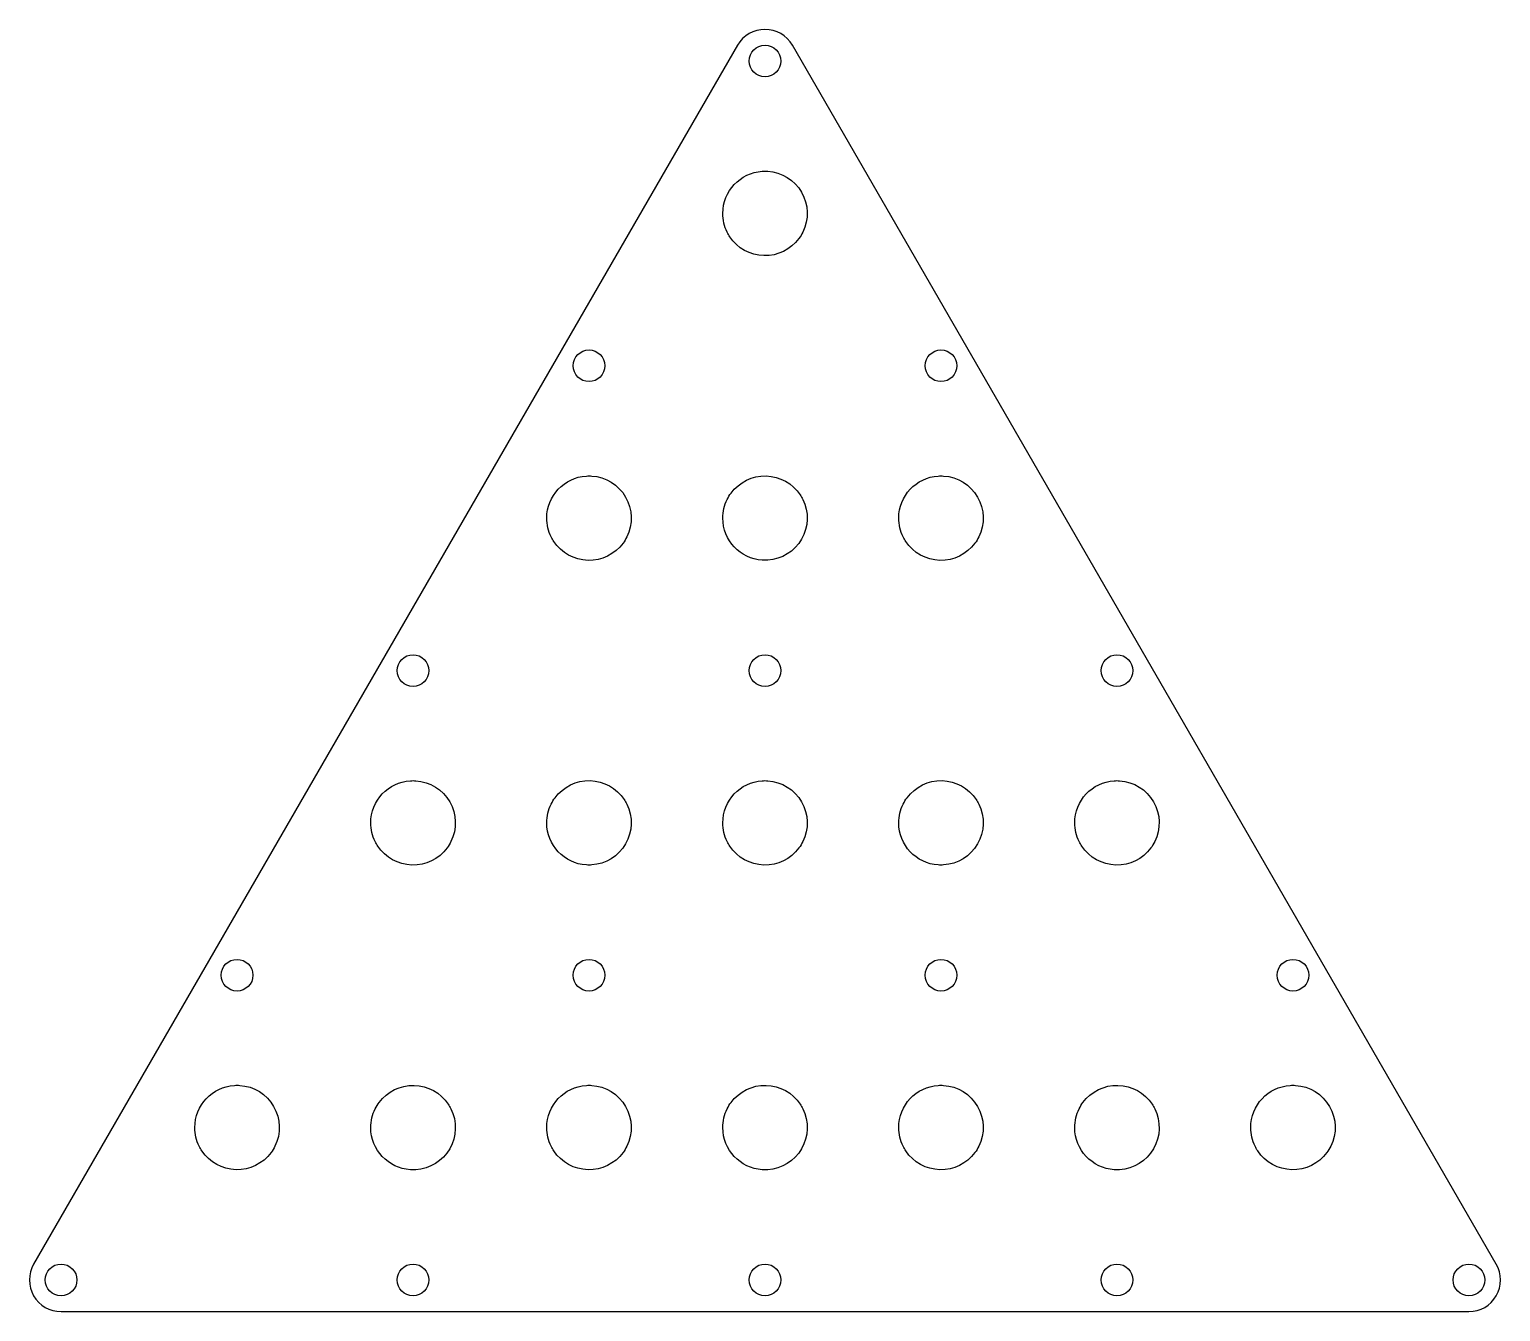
# Model space of a CAD drawing. Extents: x -3 to 136, y 0 to 121.
import ezdxf

# ---------------------------------------------------------------- set-up
doc = ezdxf.new("R2010")
doc.units = 0
doc.layers.get('0').update_dxf_attribs({"linetype": 'CONTINUOUS'})

msp = doc.modelspace()

# ---------------------------------------------------------------- linework, layer by layer
for points in [[(64.07, 119.97), (-2.6, 4.5, 0.57735), (0, 0), (133.33, 0, 0.57735), (135.93, 4.5), (69.26, 119.97, 0.57735)], [(62.67, 104.04, -0.395847), (66.41, 108.03, -0.031566), (66.92, 108.03, -0.536016), (70.25, 102.26, -0.043956), (69.88, 101.66, -0.520193), (63.33, 101.82, -0.031566), (63.08, 102.26, -0.115633)], [(46, 75.17, -0.395847), (49.75, 79.16, -0.031566), (50.25, 79.16, -0.536016), (53.58, 73.39, -0.043956), (53.22, 72.79, -0.520193), (46.67, 72.95, -0.031566), (46.42, 73.39, -0.115633)], [(62.67, 75.17, -0.115633), (63.08, 76.95, -0.043956), (63.45, 77.54, -0.520193), (70, 77.38, -0.031566), (70.25, 76.95, -0.536016), (66.92, 71.18, -0.031566), (66.41, 71.18, -0.395847)], [(79.33, 75.17, -0.395847), (83.08, 79.16, -0.031566), (83.58, 79.16, -0.536016), (86.92, 73.39, -0.043956), (86.55, 72.79, -0.520193), (80, 72.95, -0.031566), (79.75, 73.39, -0.115633)], [(29.33, 46.3, -0.395847), (33.08, 50.29, -0.031566), (33.59, 50.29, -0.536016), (36.92, 44.52, -0.043956), (36.55, 43.92, -0.520193), (30, 44.09, -0.031566), (29.75, 44.52, -0.115633)], [(46, 46.3, -0.115633), (46.42, 48.08, -0.043956), (46.78, 48.68, -0.520193), (53.33, 48.52, -0.031566), (53.58, 48.08, -0.536016), (50.25, 42.31, -0.031566), (49.75, 42.31, -0.395847)], [(62.67, 46.3, -0.395847), (66.41, 50.29, -0.031566), (66.92, 50.29, -0.536016), (70.25, 44.52, -0.043956), (69.88, 43.92, -0.520193), (63.33, 44.09, -0.031566), (63.08, 44.52, -0.115633)], [(79.33, 46.3, -0.115633), (79.75, 48.08, -0.043956), (80.12, 48.68, -0.520193), (86.66, 48.52, -0.031566), (86.92, 48.08, -0.536016), (83.58, 42.31, -0.031566), (83.08, 42.31, -0.395847)], [(96, 46.3, -0.395847), (99.75, 50.29, -0.031566), (100.25, 50.29, -0.536016), (103.58, 44.52, -0.043956), (103.22, 43.92, -0.520193), (96.67, 44.09, -0.031566), (96.42, 44.52, -0.115633)], [(12.67, 17.43, -0.395847), (16.41, 21.43, -0.031566), (16.92, 21.43, -0.536016), (20.25, 15.66, -0.043956), (19.88, 15.06, -0.520193), (13.34, 15.22, -0.031566), (13.08, 15.66, -0.115633)], [(29.33, 17.43, -0.115633), (29.75, 19.21, -0.043956), (30.12, 19.81, -0.520193), (36.66, 19.65, -0.031566), (36.92, 19.21, -0.536016), (33.59, 13.44, -0.031566), (33.08, 13.44, -0.395847)], [(46, 17.43, -0.395847), (49.75, 21.43, -0.031566), (50.25, 21.43, -0.536016), (53.58, 15.66, -0.043956), (53.22, 15.06, -0.520193), (46.67, 15.22, -0.031566), (46.42, 15.66, -0.115633)], [(62.67, 17.43, -0.115633), (63.08, 19.21, -0.043956), (63.45, 19.81, -0.520193), (70, 19.65, -0.031566), (70.25, 19.21, -0.536016), (66.92, 13.44, -0.031566), (66.41, 13.44, -0.395847)], [(79.33, 17.43, -0.395847), (83.08, 21.43, -0.031566), (83.58, 21.43, -0.536016), (86.92, 15.66, -0.043956), (86.55, 15.06, -0.520193), (80, 15.22, -0.031566), (79.75, 15.66, -0.115633)], [(96, 17.43, -0.115633), (96.42, 19.21, -0.043956), (96.78, 19.81, -0.520193), (103.33, 19.65, -0.031566), (103.58, 19.21, -0.536016), (100.25, 13.44, -0.031566), (99.75, 13.44, -0.395847)], [(112.67, 17.43, -0.395847), (116.41, 21.43, -0.031566), (116.92, 21.43, -0.536016), (120.25, 15.66, -0.043956), (119.88, 15.06, -0.520193), (113.33, 15.22, -0.031566), (113.08, 15.66, -0.115633)]]:
    msp.add_lwpolyline(points, format="xyb", close=True)
for centre in [(66.67, 118.47), (50, 89.6), (83.33, 89.6), (33.33, 60.73), (66.67, 60.73), (100, 60.73), (16.67, 31.87), (50, 31.87), (83.33, 31.87), (116.67, 31.87), (0, 3), (33.33, 3), (66.67, 3), (100, 3), (133.33, 3)]:
    msp.add_circle(centre, 1.5)

doc.saveas('drawing.dxf')
